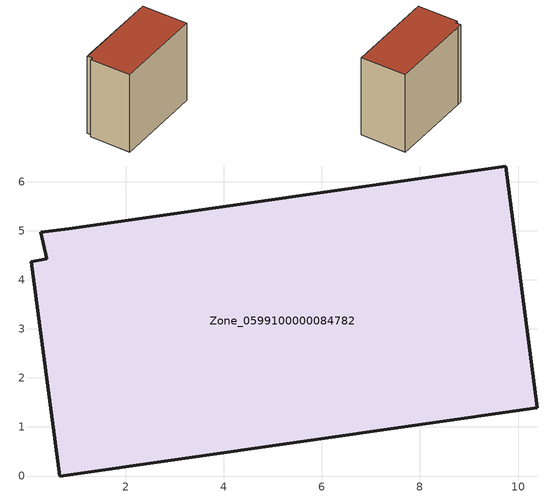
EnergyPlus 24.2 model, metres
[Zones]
Zone_0599100000084782
 floor ground (C_G): 0.07,4.37 0.39,4.43 0.27,4.97 0.84,5.04 9.75,6.32 10.39,1.39 0.65,0 z0
 wall outside (C_F): 0.65,0 10.39,1.39 9.75,6.32 0.84,5.04 0.27,4.97 0.39,4.43 0.07,4.37 0.65,0 z0:8.87
 roof outside (C_R): 0.39,4.43 0.07,4.37 0.65,0 10.39,1.39 9.75,6.32 0.84,5.04 0.27,4.97 z8.87
[BUILDING]
Pand.0599100000084782: North Axis=0; Terrain=City; Loads Convergence Tolerance Value=0.04; Temperature Convergence Tolerance Value=0.4; Solar Distribution=FullExterior; Maximum Number of Warmup Days=25; Minimum Number of Warmup Days=1
[Site:Location]
Rotterdam.The.Hague.AP_ZH_NLD Design_Conditions: Latitude=51.96; Longitude=4.45; Time Zone=1; Elevation=-4.5
[SITE:GROUNDTEMPERATURE:BUILDINGSURFACE]
18, 18, 18, 18, 18, 18, 18, 18, 18, 18, 18, 18
[MATERIAL] Thermal Absorptance=0.9; Solar Absorptance=0.7; Visible Absorptance=0.7
Name | Roughness | Thickness | Conductivity | Density | Specific Heat
G.TI.1992-2005 | MediumSmooth | 0.15 | 0.06 | 540 | 1210
F.TI.1992-2005 | Rough | 0.3 | 0.12 | 1920 | 840
R.TI.1992-2005 | MediumRough | 0.2 | 0.08 | 1500 | 1000
[CONSTRUCTION]
C_G: G.TI.1992-2005
C_F: F.TI.1992-2005
C_R: R.TI.1992-2005
[ZONE]
Zone_0599100000084782: Type=1; Multiplier=1; Ceiling Height=Autocalculate; Volume=Autocalculate; Floor Area=autocalculate; Part of Total Floor Area=Yes
[ZONEINFILTRATION:DESIGNFLOWRATE]
Infil_Zone_0599100000084782: Zone or ZoneList or Space or SpaceList=Zone_0599100000084782; Schedule=AlwaysOn; Design Flow Rate Calculation Method=Flow/Area; Flow Rate per Floor Area=0.0015; Constant Term Coefficient=1; Temperature Term Coefficient=0; Velocity Term Coefficient=0; Velocity Squared Term Coefficient=0
[HVACTEMPLATE:ZONE:IDEALLOADSAIRSYSTEM]
Zone_0599100000084782: Maximum Heating Supply Air Temperature=50; Minimum Cooling Supply Air Temperature=13; Maximum Heating Supply Air Humidity Ratio=0.0156; Minimum Cooling Supply Air Humidity Ratio=0.0077; Heating Limit=NoLimit; Cooling Limit=NoLimit; Dehumidification Control Type=ConstantSensibleHeatRatio; Cooling Sensible Heat Ratio=0.7; Dehumidification Setpoint=60; Humidification Control Type=None; Humidification Setpoint=30; Outdoor Air Method=None; Outdoor Air Flow Rate per Person=0.00944; Outdoor Air Flow Rate per Zone Floor Area=0; Outdoor Air Flow Rate per Zone=0; Demand Controlled Ventilation Type=None; Outdoor Air Economizer Type=NoEconomizer; Heat Recovery Type=None; Sensible Heat Recovery Effectiveness=0.7; Latent Heat Recovery Effectiveness=0.65
[ZONECONTROL:THERMOSTAT]
ThermostatControl_Zone_0599100000084782: Zone or ZoneList=Zone_0599100000084782; Control Type Schedule=DualSetpointControlType; Control 1=Thermostat_Zone_0599100000084782; Temperature Difference Between Cutout And Setpoint=0
[THERMOSTATSETPOINT:DUALSETPOINT]
Thermostat_Zone_0599100000084782: Heating Setpoint Temperature Schedule=HeatingSetpoint_Zone_0599100000084782; Cooling Setpoint Temperature Schedule=CoolingSetpoint_Zone_0599100000084782
[SCHEDULE:COMPACT]
HeatingSetpoint_Zone_0599100000084782: Through: 12/31, For: AllDays, Until: 24:00, 21
CoolingSetpoint_Zone_0599100000084782: Through: 12/31, For: AllDays, Until: 24:00, 24
DualSetpointControlType: Through: 12/31, For: AllDays, Until: 24:00, 4
AlwaysOn: Through: 12/31, For: AllDays, Until: 24:00, 1
